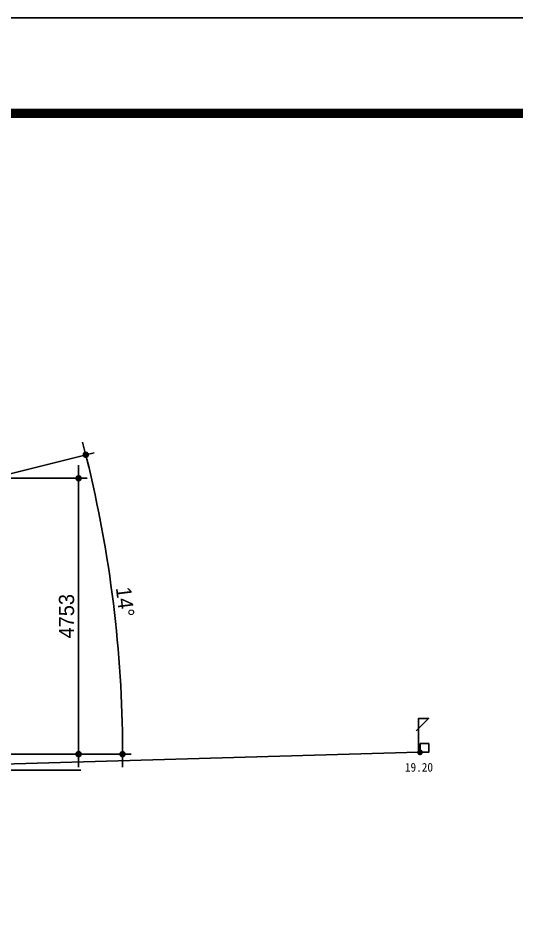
# Model space of a CAD drawing. Header units: millimetres. Extents: x 10297564 to 11610295, y -9287743 to -8409454.
# Drawn here: x 10887874 to 10896464, y -9254290 to -9238901 of the extents above; entities that cross this region are included whole.
import ezdxf

# ---------------------------------------------------------------- set-up
doc = ezdxf.new("R2010")
doc.units = ezdxf.units.MM
doc.header["$LTSCALE"] = 100
for name, color, linetype in [('BOX', 7, 'Continuous'), ('BOX_Def', 8, 'Continuous'), ('dim', 7, 'Continuous'), ('지적경계', 6, 'Continuous'), ('표기', 6, 'Continuous')]:
    doc.layers.add(name, color=color, linetype=linetype)
doc.layers.add('TITLE', color=7, linetype='Continuous', lineweight=0)
doc.styles.add('KSHP', font='DotumChe.ttf')
doc.styles.add('돋음', font='Dotum.ttf')
doc.dimstyles.new('NDIM-150', dxfattribs={"dimscale": 75, "dimtxt": 3.5, "dimasz": 1, "dimexe": 2, "dimexo": 1, "dimgap": 1, "dimtad": 1, "dimdec": 0, "dimzin": 0, "dimdsep": 46, "dimtxsty": '돋음', "dimblk": 'dotk', "dimcen": 2, "dimdle": 2, "dimclrd": 4, "dimclre": 4, "dimclrt": 7, "dimadec": 0, "dimazin": 0, "dimtfac": 1, "dimtdec": 0, "dimtix": 1, "dimtmove": 2, "dimatfit": 3, "dimldrblk": 'DIMDOT', "dimfxl": 1, "dimtolj": 1, "dimtzin": 0, "dimlwd": -1, "dimlwe": -1, "dimarcsym": 0})

# ---------------------------------------------------------------- blocks, each defined once
blk = doc.blocks.new('A$C78AD5415')
at = {"layer": 'BOX', "const_width": 2}
blk.add_lwpolyline([(40, 20), (40, 574), (811, 574), (811, 20)], close=True, dxfattribs=at)
at = {"layer": 'BOX_Def'}
blk.add_lwpolyline([(0, 0), (841, 0), (841, 594), (0, 594)], close=True, dxfattribs=at)
blk = doc.blocks.new('dotk')
blk.add_line((-3, 0), (3, 0))
at = {"const_width": 0.75}
blk.add_lwpolyline([(-0.375, 0, 1), (0.375, 0, 1)], format="xyb", close=True, dxfattribs=at)
blk = doc.blocks.new('*D1157')
at = {"layer": 'defpoints', "color": 0, "linetype": 'ByBlock', "ltscale": 1.8, "transparency": 16777216}
for p in [(10887421, -9246833), (10887421, -9251586), (10888921, -9251586)]:
    blk.add_point(p, dxfattribs=at)
at = {"layer": 'dim', "color": 4, "ltscale": 1.8, "transparency": 16777216}
for p, q in [((10887496, -9246833), (10889071, -9246833)), ((10888921, -9246908), (10888921, -9251511)), ((10887496, -9251586), (10889071, -9251586))]:
    blk.add_line(p, q, dxfattribs=at)
at = {"layer": 'dim', "color": 4, "linetype": 'ByBlock', "ltscale": 1.8, "transparency": 16777216, "xscale": 75, "yscale": 75, "zscale": 75}
for p, rotation in [((10888921, -9246833), 90), ((10888921, -9251586), 270)]:
    blk.add_blockref('dotk', p, dxfattribs=dict(at, rotation=rotation))
at = {"layer": 'dim', "color": 7, "linetype": 'ByBlock', "ltscale": 1.8, "transparency": 16777216, "insert": (10888714, -9249209), "char_height": 262.5, "attachment_point": 5, "rotation": 90, "style": '돋음'}
blk.add_mtext('\\A1;4753', dxfattribs=at)
blk = doc.blocks.new('DIMDOT')
blk.add_line((-1.5, 0), (1.5, 0))
blk.add_circle((0, 0), 0.75)
blk = doc.blocks.new('*D1158')
at = {"layer": 'defpoints', "color": 0, "linetype": 'ByBlock', "ltscale": 1.8, "transparency": 16777216}
for p in [(10887421, -9246833), (10885030, -9247429), (10889608, -9249851), (10877828, -9251586), (10887421, -9251586)]:
    blk.add_point(p, dxfattribs=at)
at = {"layer": 'dim', "color": 4, "ltscale": 1.8, "transparency": 16777216}
for p, q in [((10887493, -9246815), (10889190, -9246392)), ((10887496, -9251586), (10889828, -9251586))]:
    blk.add_line(p, q, dxfattribs=at)
blk.add_arc((10868359, -9251586), 21320, 0.2017, 13.7984, dxfattribs=at)
at = {"layer": 'dim', "color": 4, "linetype": 'ByBlock', "ltscale": 1.8, "transparency": 16777216, "xscale": 75, "yscale": 75, "zscale": 75}
for p, rotation in [((10889045, -9246428), 103.8992199289938), ((10889678, -9251586), 270.1009154271266)]:
    blk.add_blockref('dotk', p, dxfattribs=dict(at, rotation=rotation))
at = {"layer": 'dim', "color": 7, "linetype": 'ByBlock', "ltscale": 1.8, "transparency": 16777216, "insert": (10889724, -9248962), "char_height": 262.5, "attachment_point": 5, "rotation": 277.0001, "style": '돋음'}
blk.add_mtext('\\A1;14°', dxfattribs=at)

msp = doc.modelspace()

# ---------------------------------------------------------------- linework, layer by layer
at = {"color": 8}
msp.add_lwpolyline([(10894806.4, -9251404.4), (10894956.4, -9251404.4), (10894956.4, -9251554.4), (10894806.4, -9251554.4)], close=True, dxfattribs=at)
msp.add_lwpolyline([(10835388.9, -9254254.4), (10849124.5, -9253604.4), (10865774.5, -9252754.4), (10882624.5, -9251904.4), (10894781.5, -9251554.4)], dxfattribs=at)
at = {"elevation": -13.8}
msp.add_lwpolyline([(10886958, -9251860.6), (10888958, -9251860.6)], dxfattribs=at)
at = {"layer": '지적경계'}
msp.add_lwpolyline([(10894781.5, -9251570.1), (10894781.5, -9250969.6), (10894954.9, -9250969.6), (10894738, -9251181.7)], dxfattribs=at)
at = {"layer": '표기', "const_width": 50}
msp.add_lwpolyline([(10894781.4, -9251554.4, 1), (10894831.4, -9251554.4, 1)], format="xyb", close=True, dxfattribs=at)

# ---------------------------------------------------------------- block references
at = {"layer": 'TITLE', "color": 4, "xscale": 82.22579135756152, "yscale": 82.22579135756152, "zscale": 82.22579135756152}
msp.add_blockref('A$C78AD5415', (10830137.6, -9287743.3), dxfattribs=at)

# ---------------------------------------------------------------- texts
at = {"layer": '표기', "style": 'KSHP'}
msp.add_text('19.20', height=150, dxfattribs=at).set_placement((10894545.9, -9251886.9))

# ---------------------------------------------------------------- dimensions: what is measured, and where the dimension line sits
at = {"layer": 'dim', "linetype": 'ByBlock', "ltscale": 1.8}
dim = msp.add_angular_dim_2l(base=(10889607.5, -9249851), line1=((10887420.7, -9251585.5, -13.8), (10877828.3, -9251585.5, -13.8)), line2=((10885029.9, -9247428.9, -13.8), (10887420.7, -9246832.8, -13.8)), dimstyle='NDIM-150', dxfattribs=at)
dim.commit()
dim.dimension.update_dxf_attribs({"geometry": '*D1158', "text_midpoint": (10889724, -9248962.2, -13.8)})
dim = msp.add_linear_dim(base=(10888920.7, -9251585.5, -13.8), p1=(10887420.7, -9246832.8, -13.8), p2=(10887420.7, -9251585.5, -13.8), angle=90, dimstyle='NDIM-150', dxfattribs=at)
dim.commit()
dim.dimension.update_dxf_attribs({"geometry": '*D1157', "text_midpoint": (10888714.3, -9249209.2, -13.8)})

doc.saveas('drawing.dxf')
